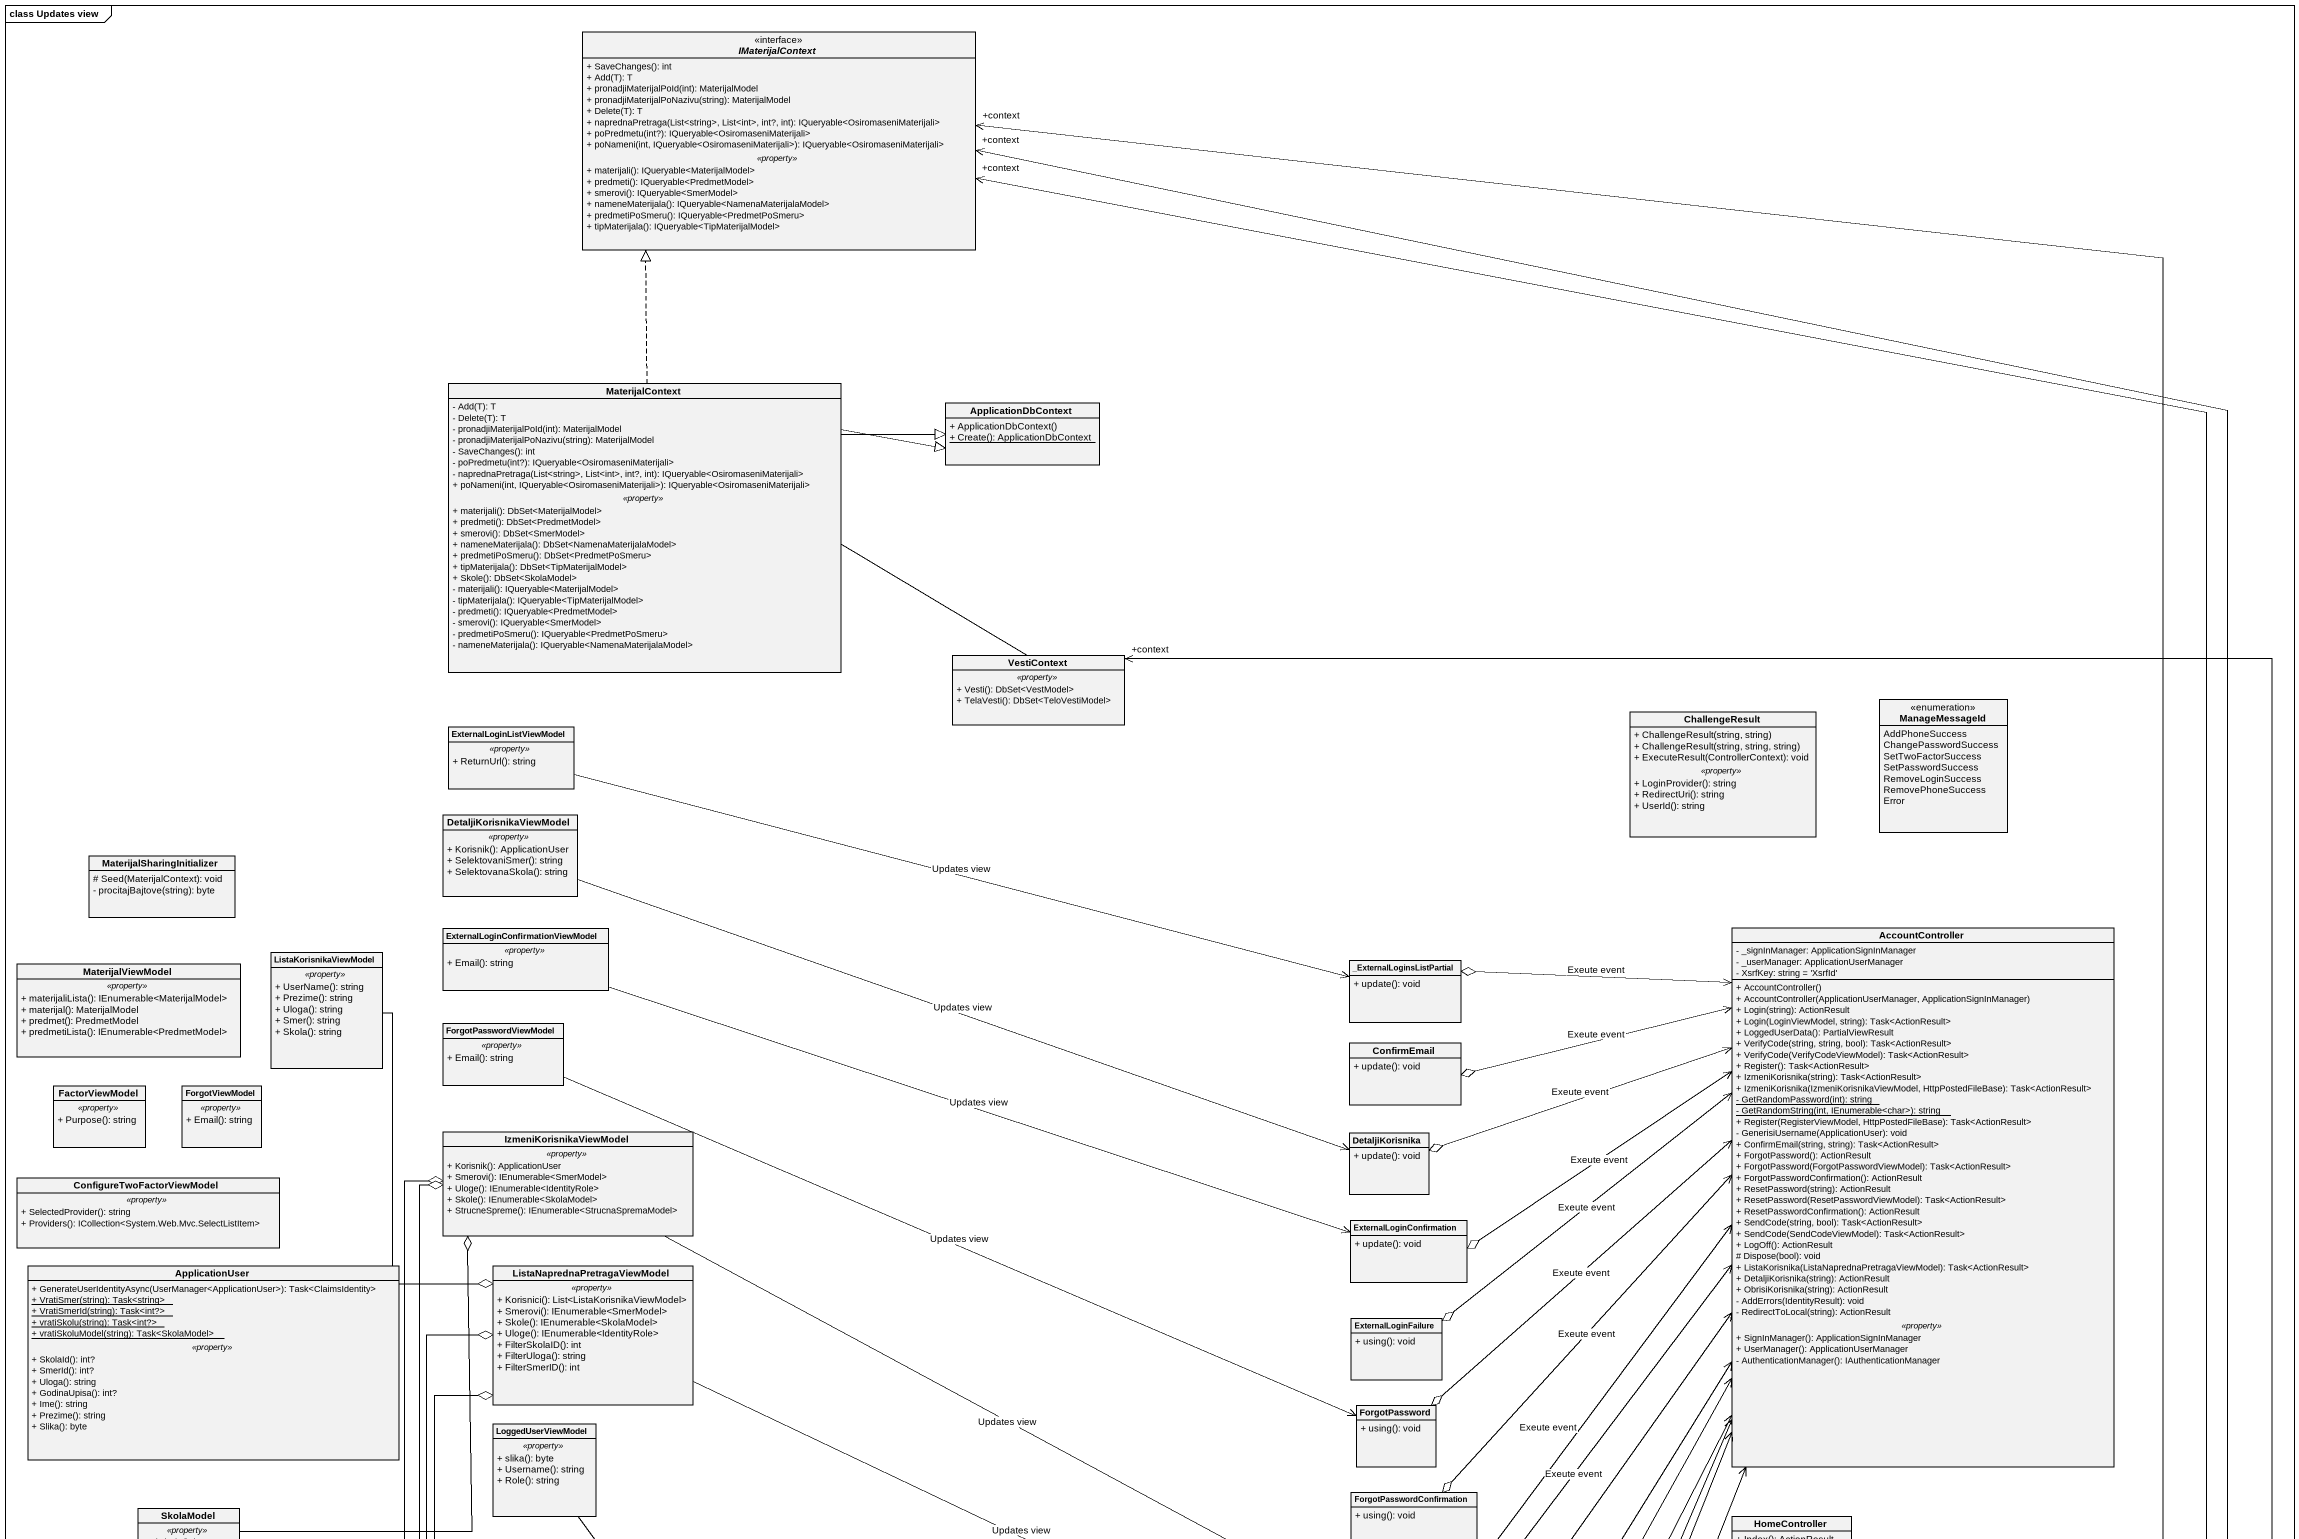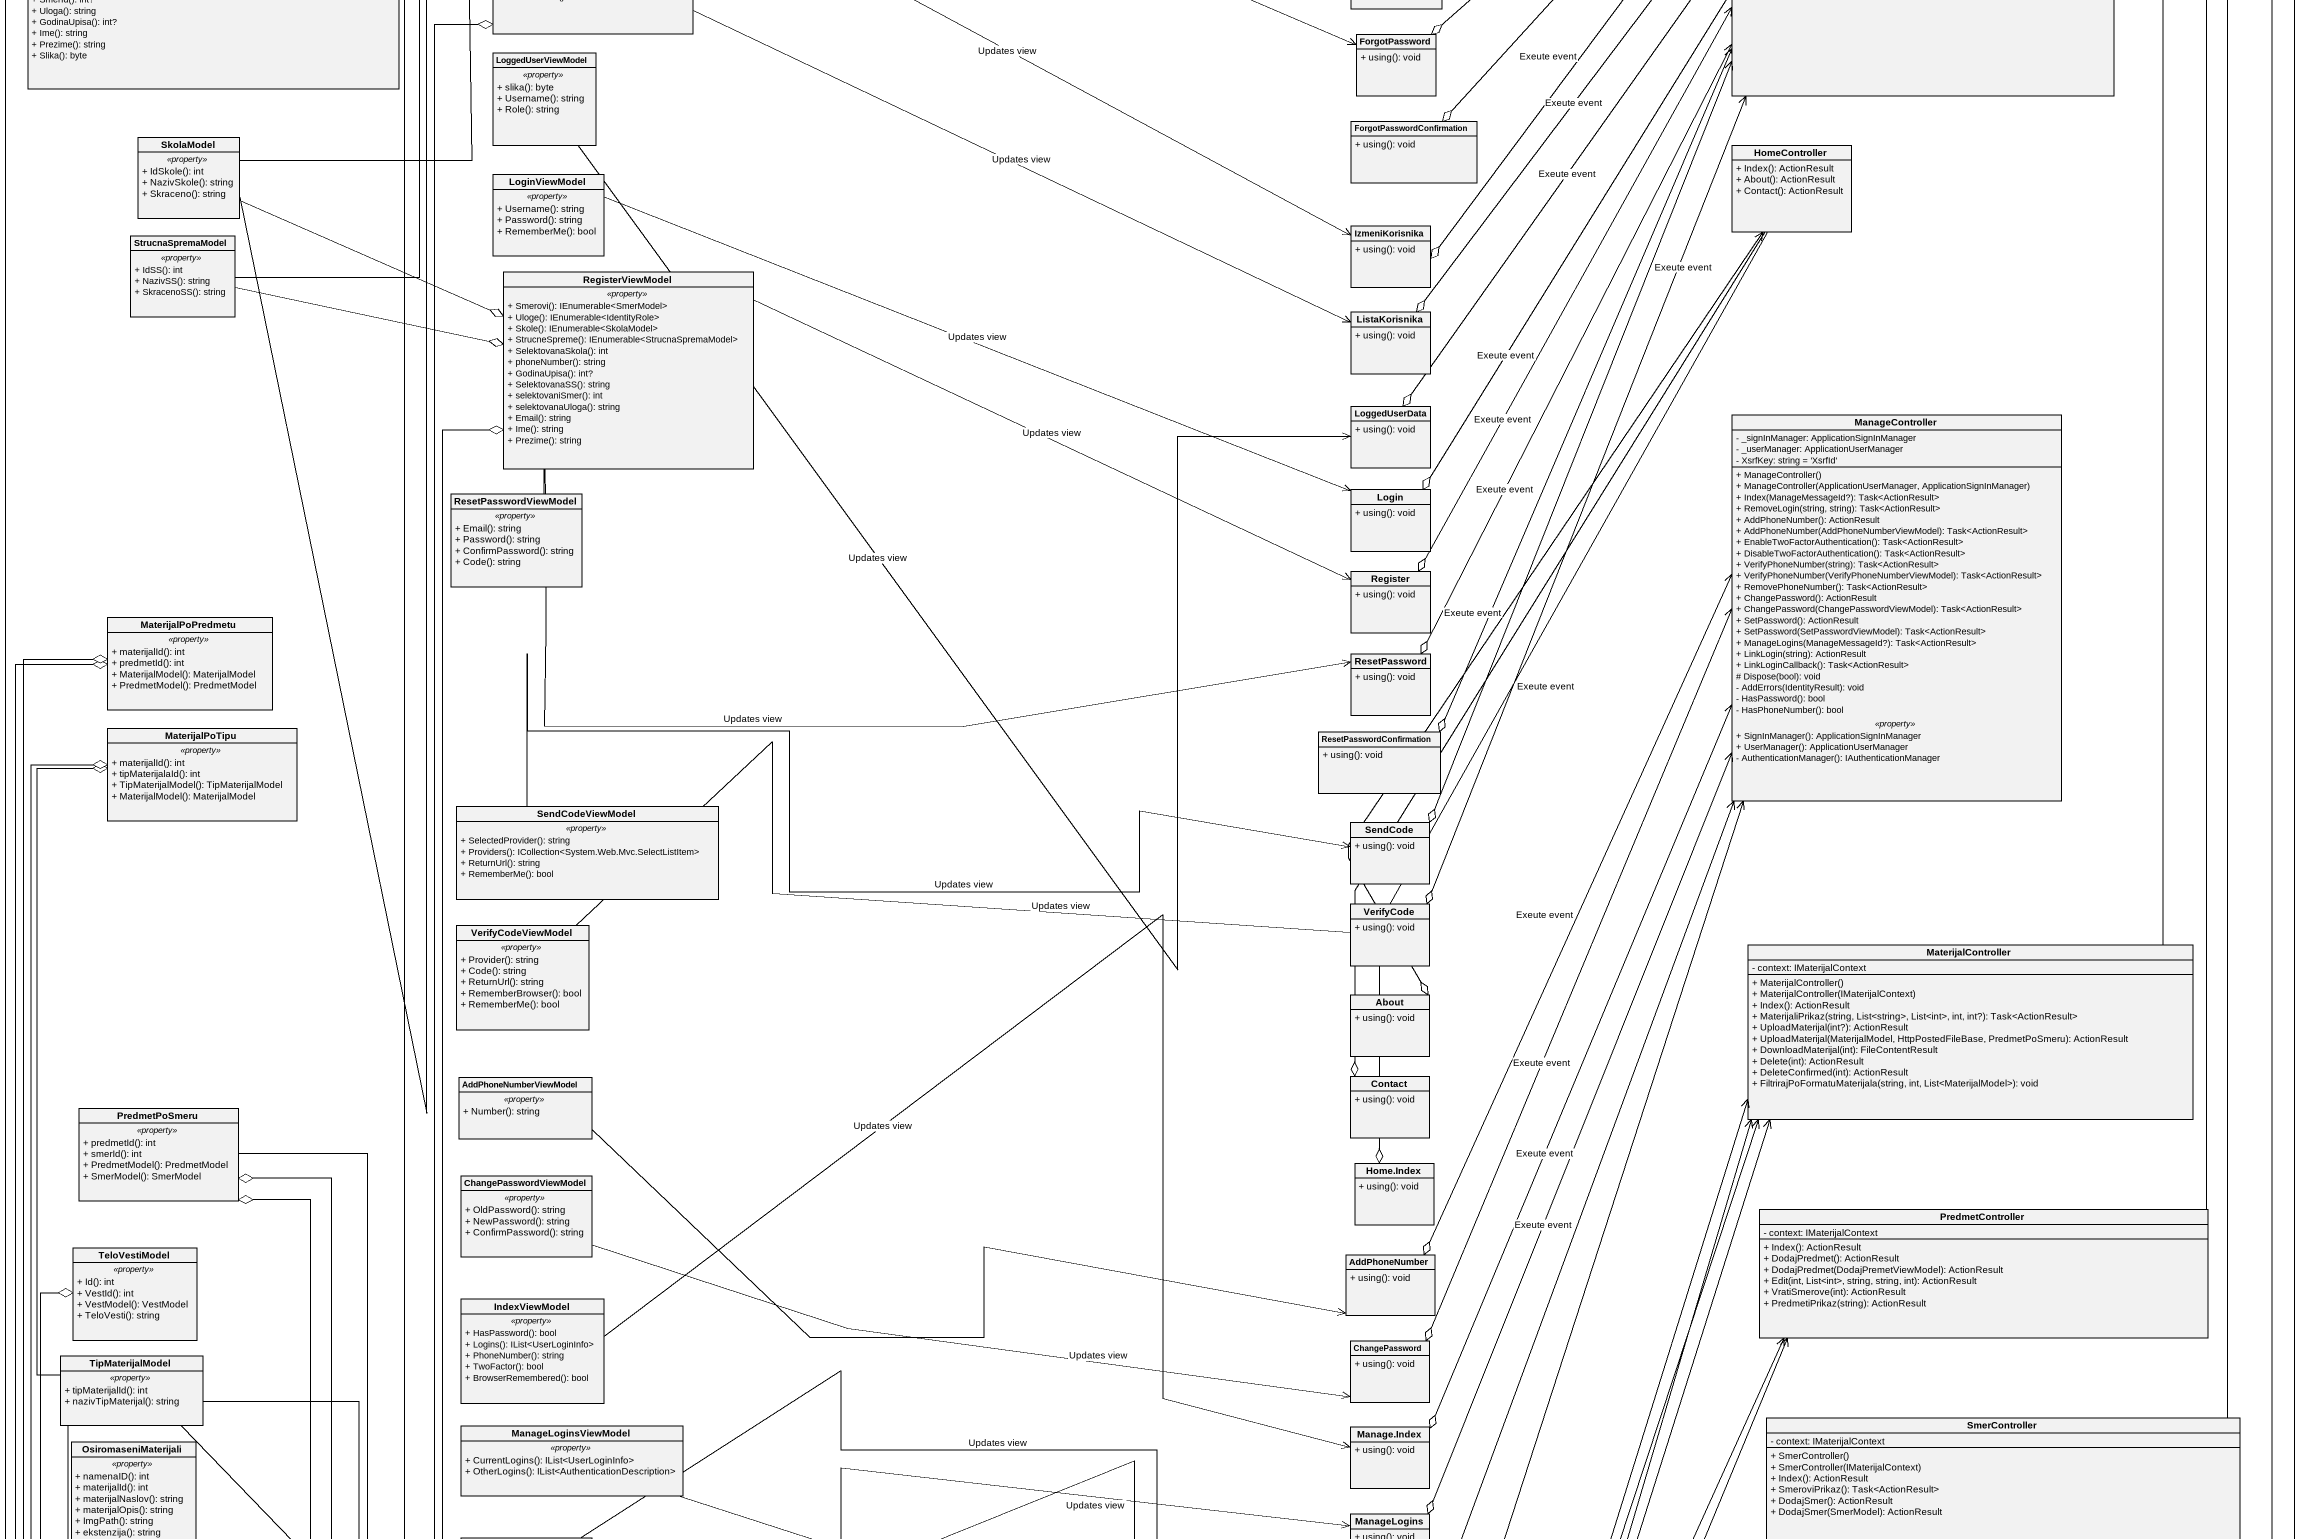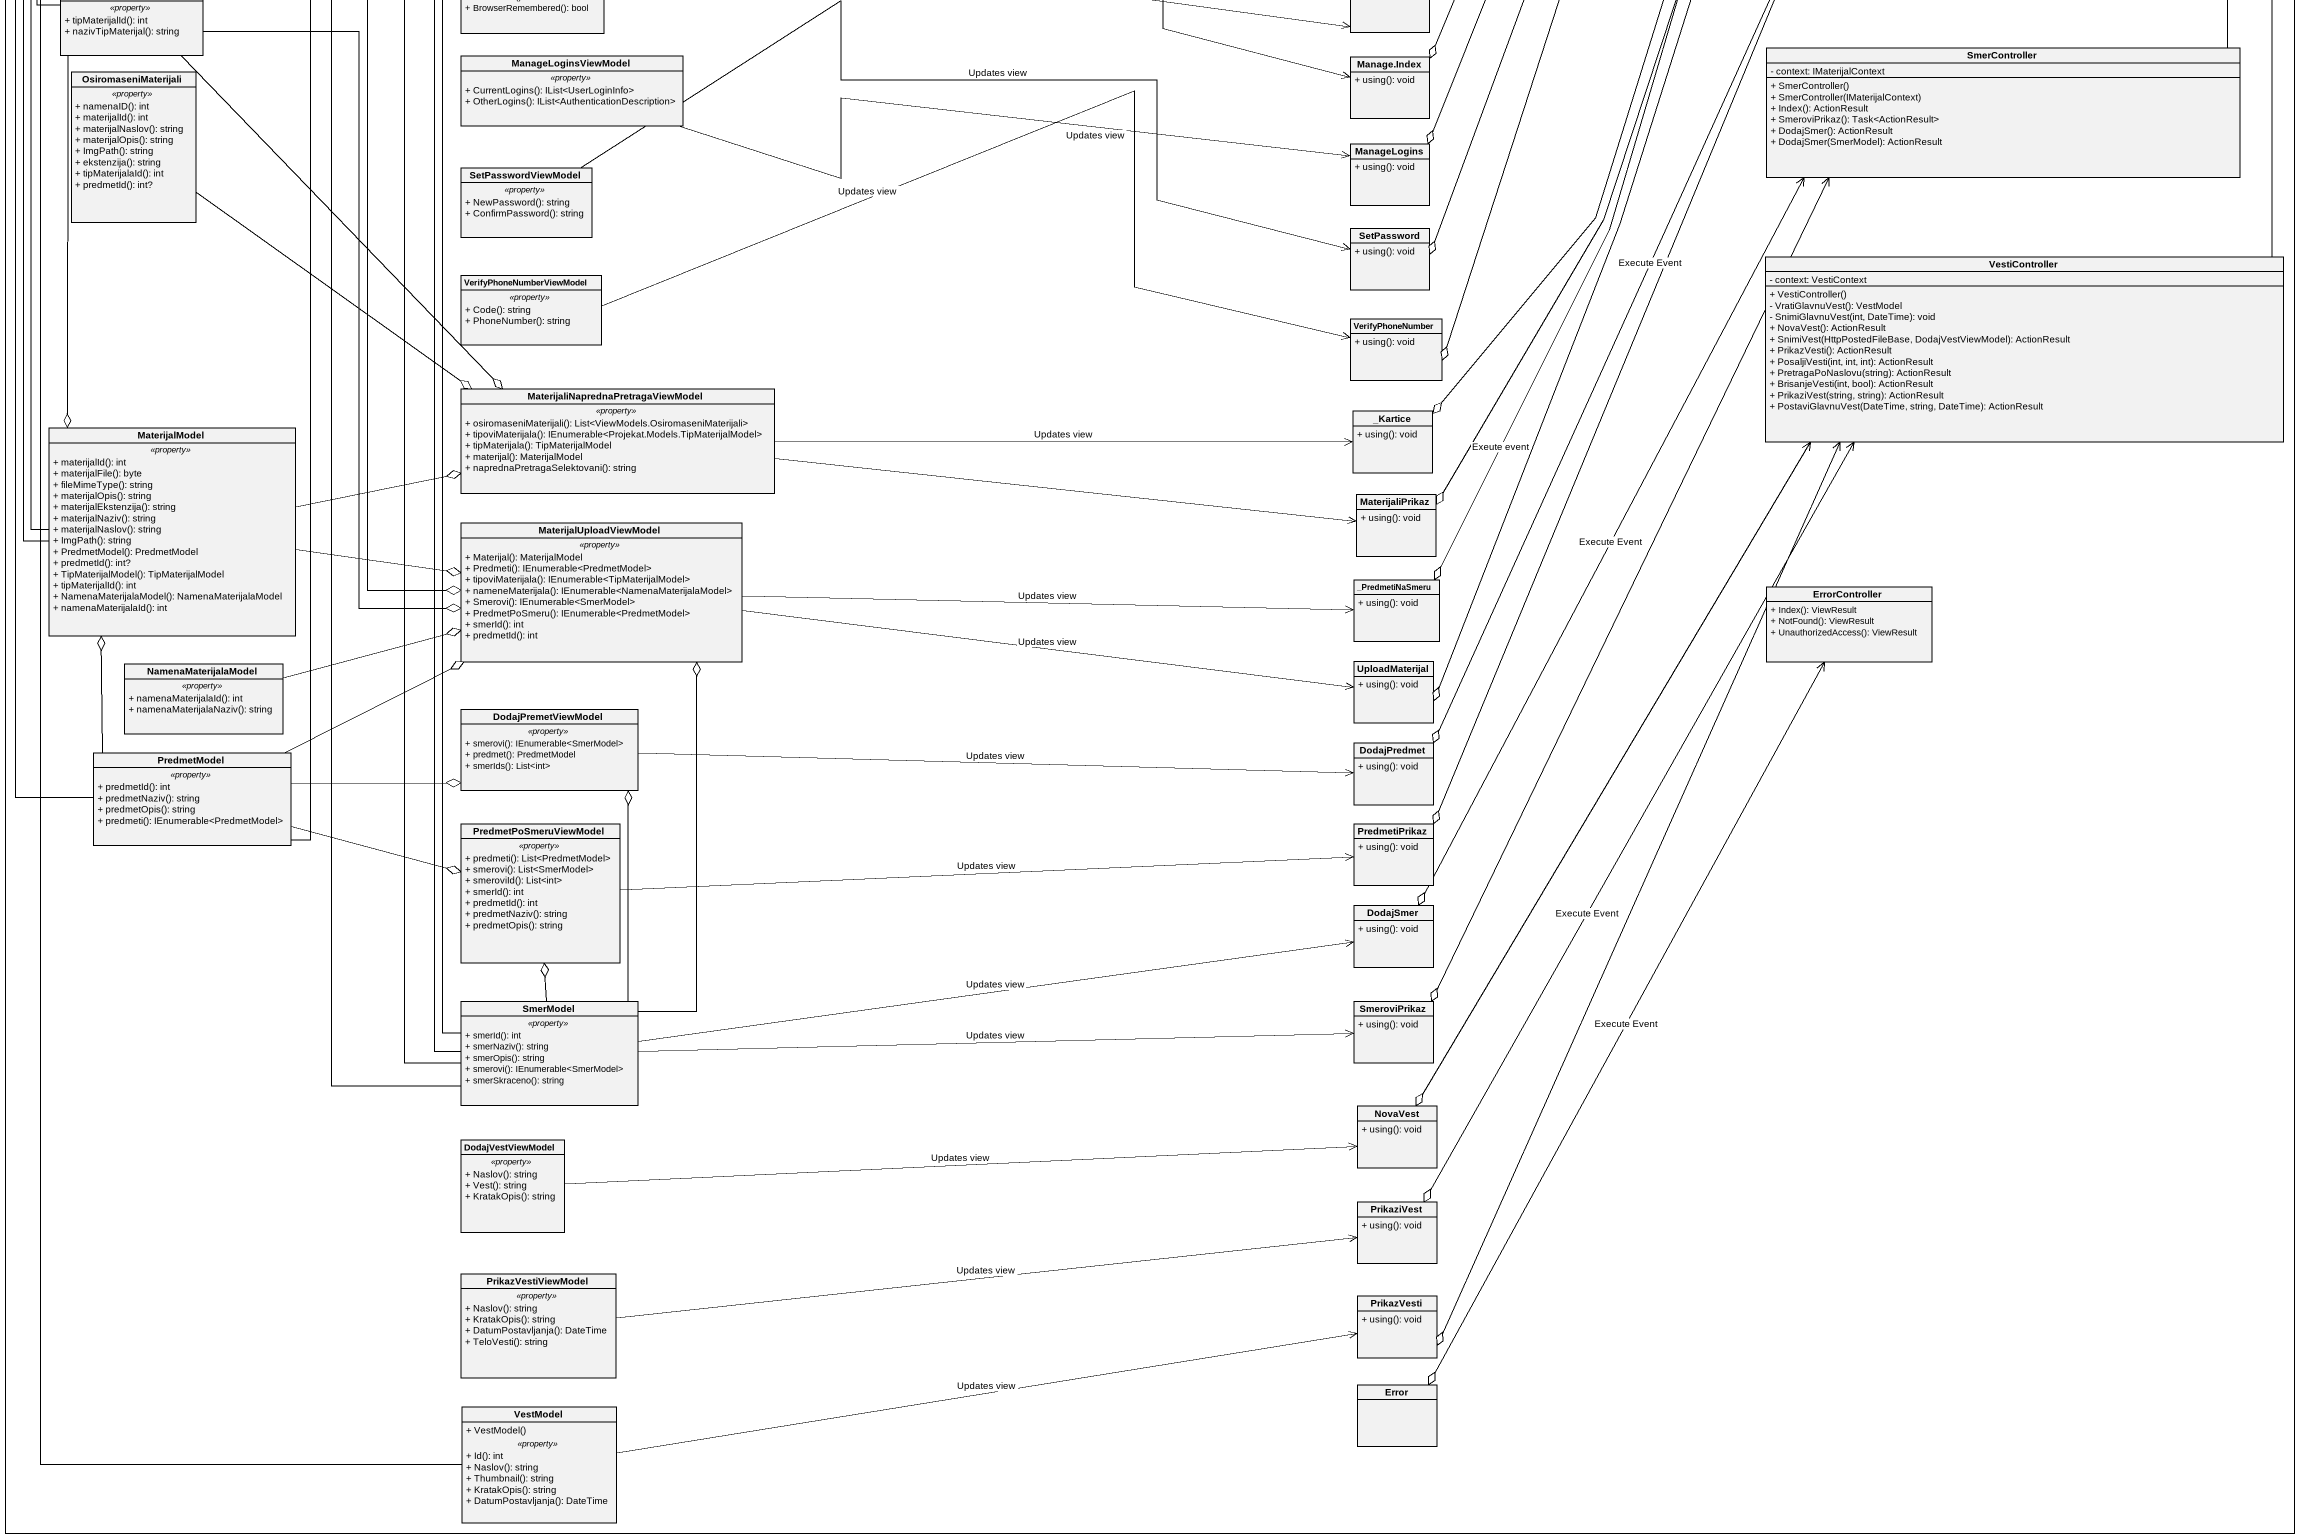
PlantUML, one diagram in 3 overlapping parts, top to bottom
@startuml
mainframe class Updates view
hide circle
hide empty members
skinparam classAttributeIconSize 0
interface IMaterijalContext {
  + SaveChanges(): int
  + Add(T): T
  + pronadjiMaterijalPoId(int): MaterijalModel
  + pronadjiMaterijalPoNazivu(string): MaterijalModel
  + Delete(T): T
  + naprednaPretraga(List<string>, List<int>, int?, int): IQueryable<OsiromaseniMaterijali>
  + poPredmetu(int?): IQueryable<OsiromaseniMaterijali>
  + poNameni(int, IQueryable<OsiromaseniMaterijali>): IQueryable<OsiromaseniMaterijali>
  .. <<property>> ..
  + materijali(): IQueryable<MaterijalModel>
  + predmeti(): IQueryable<PredmetModel>
  + smerovi(): IQueryable<SmerModel>
  + nameneMaterijala(): IQueryable<NamenaMaterijalaModel>
  + predmetiPoSmeru(): IQueryable<PredmetPoSmeru>
  + tipMaterijala(): IQueryable<TipMaterijalModel>
}
class MaterijalContext {
  - Add(T): T
  - Delete(T): T
  - pronadjiMaterijalPoId(int): MaterijalModel
  - pronadjiMaterijalPoNazivu(string): MaterijalModel
  - SaveChanges(): int
  - poPredmetu(int?): IQueryable<OsiromaseniMaterijali>
  - naprednaPretraga(List<string>, List<int>, int?, int): IQueryable<OsiromaseniMaterijali>
  + poNameni(int, IQueryable<OsiromaseniMaterijali>): IQueryable<OsiromaseniMaterijali>
  .. <<property>> ..
  + materijali(): DbSet<MaterijalModel>
  + predmeti(): DbSet<PredmetModel>
  + smerovi(): DbSet<SmerModel>
  + nameneMaterijala(): DbSet<NamenaMaterijalaModel>
  + predmetiPoSmeru(): DbSet<PredmetPoSmeru>
  + tipMaterijala(): DbSet<TipMaterijalModel>
  + Skole(): DbSet<SkolaModel>
  - materijali(): IQueryable<MaterijalModel>
  - tipMaterijala(): IQueryable<TipMaterijalModel>
  - predmeti(): IQueryable<PredmetModel>
  - smerovi(): IQueryable<SmerModel>
  - predmetiPoSmeru(): IQueryable<PredmetPoSmeru>
  - nameneMaterijala(): IQueryable<NamenaMaterijalaModel>
}
class ApplicationDbContext {
  + ApplicationDbContext()
  {static} + Create(): ApplicationDbContext
}
class VestiContext {
  .. <<property>> ..
  + Vesti(): DbSet<VestModel>
  + TelaVesti(): DbSet<TeloVestiModel>
}
enum ManageMessageId {
  AddPhoneSuccess
  ChangePasswordSuccess
  SetTwoFactorSuccess
  SetPasswordSuccess
  RemoveLoginSuccess
  RemovePhoneSuccess
  Error
}
class ExternalLoginListViewModel {
  .. <<property>> ..
  + ReturnUrl(): string
}
class ChallengeResult {
  + ChallengeResult(string, string)
  + ChallengeResult(string, string, string)
  + ExecuteResult(ControllerContext): void
  .. <<property>> ..
  + LoginProvider(): string
  + RedirectUri(): string
  + UserId(): string
}
class DetaljiKorisnikaViewModel {
  .. <<property>> ..
  + Korisnik(): ApplicationUser
  + SelektovaniSmer(): string
  + SelektovanaSkola(): string
}
class MaterijalSharingInitializer {
  # Seed(MaterijalContext): void
  - procitajBajtove(string): byte
}
class "ExternalLoginConfirmationViewModel" as ExternalLoginConfirmationVie {
  .. <<property>> ..
  + Email(): string
}
class AccountController {
  - _signInManager: ApplicationSignInManager
  - _userManager: ApplicationUserManager
  - XsrfKey: string = 'XsrfId'
  --
  + AccountController()
  + AccountController(ApplicationUserManager, ApplicationSignInManager)
  + Login(string): ActionResult
  + Login(LoginViewModel, string): Task<ActionResult>
  + LoggedUserData(): PartialViewResult
  + VerifyCode(string, string, bool): Task<ActionResult>
  + VerifyCode(VerifyCodeViewModel): Task<ActionResult>
  + Register(): Task<ActionResult>
  + IzmeniKorisnika(string): Task<ActionResult>
  + IzmeniKorisnika(IzmeniKorisnikaViewModel, HttpPostedFileBase): Task<ActionResult>
  {static} - GetRandomPassword(int): string
  {static} - GetRandomString(int, IEnumerable<char>): string
  + Register(RegisterViewModel, HttpPostedFileBase): Task<ActionResult>
  - GenerisiUsername(ApplicationUser): void
  + ConfirmEmail(string, string): Task<ActionResult>
  + ForgotPassword(): ActionResult
  + ForgotPassword(ForgotPasswordViewModel): Task<ActionResult>
  + ForgotPasswordConfirmation(): ActionResult
  + ResetPassword(string): ActionResult
  + ResetPassword(ResetPasswordViewModel): Task<ActionResult>
  + ResetPasswordConfirmation(): ActionResult
  + SendCode(string, bool): Task<ActionResult>
  + SendCode(SendCodeViewModel): Task<ActionResult>
  + LogOff(): ActionResult
  # Dispose(bool): void
  + ListaKorisnika(ListaNaprednaPretragaViewModel): Task<ActionResult>
  + DetaljiKorisnika(string): ActionResult
  + ObrisiKorisnika(string): ActionResult
  - AddErrors(IdentityResult): void
  - RedirectToLocal(string): ActionResult
  .. <<property>> ..
  + SignInManager(): ApplicationSignInManager
  + UserManager(): ApplicationUserManager
  - AuthenticationManager(): IAuthenticationManager
}
class MaterijalViewModel {
  .. <<property>> ..
  + materijaliLista(): IEnumerable<MaterijalModel>
  + materijal(): MaterijalModel
  + predmet(): PredmetModel
  + predmetiLista(): IEnumerable<PredmetModel>
}
class ListaKorisnikaViewModel {
  .. <<property>> ..
  + UserName(): string
  + Prezime(): string
  + Uloga(): string
  + Smer(): string
  + Skola(): string
}
class "_ExternalLoginsListPartial" as ExternalLoginsListPartial {
  + update(): void
}
class ForgotPasswordViewModel {
  .. <<property>> ..
  + Email(): string
}
class ConfirmEmail {
  + update(): void
}
class FactorViewModel {
  .. <<property>> ..
  + Purpose(): string
}
class ForgotViewModel {
  .. <<property>> ..
  + Email(): string
}
class IzmeniKorisnikaViewModel {
  .. <<property>> ..
  + Korisnik(): ApplicationUser
  + Smerovi(): IEnumerable<SmerModel>
  + Uloge(): IEnumerable<IdentityRole>
  + Skole(): IEnumerable<SkolaModel>
  + StrucneSpreme(): IEnumerable<StrucnaSpremaModel>
}
class DetaljiKorisnika {
  + update(): void
}
class ConfigureTwoFactorViewModel {
  .. <<property>> ..
  + SelectedProvider(): string
  + Providers(): ICollection<System.Web.Mvc.SelectListItem>
}
class ExternalLoginConfirmation {
  + update(): void
}
class ApplicationUser {
  + GenerateUserIdentityAsync(UserManager<ApplicationUser>): Task<ClaimsIdentity>
  {static} + VratiSmer(string): Task<string>
  {static} + VratiSmerId(string): Task<int?>
  {static} + vratiSkolu(string): Task<int?>
  {static} + vratiSkoluModel(string): Task<SkolaModel>
  .. <<property>> ..
  + SkolaId(): int?
  + SmerId(): int?
  + Uloga(): string
  + GodinaUpisa(): int?
  + Ime(): string
  + Prezime(): string
  + Slika(): byte
}
class "ListaNaprednaPretragaViewModel" as ListaNaprednaPretragaViewMod {
  .. <<property>> ..
  + Korisnici(): List<ListaKorisnikaViewModel>
  + Smerovi(): IEnumerable<SmerModel>
  + Skole(): IEnumerable<SkolaModel>
  + Uloge(): IEnumerable<IdentityRole>
  + FilterSkolaID(): int
  + FilterUloga(): string
  + FilterSmerID(): int
}
class ExternalLoginFailure {
  + using(): void
}
class LoggedUserViewModel {
  .. <<property>> ..
  + slika(): byte
  + Username(): string
  + Role(): string
}
class ForgotPassword {
  + using(): void
}
class SkolaModel {
  .. <<property>> ..
  + IdSkole(): int
  + NazivSkole(): string
  + Skraceno(): string
}
class ForgotPasswordConfirmation {
  + using(): void
}
class LoginViewModel {
  .. <<property>> ..
  + Username(): string
  + Password(): string
  + RememberMe(): bool
}
class HomeController {
  + Index(): ActionResult
  + About(): ActionResult
  + Contact(): ActionResult
}
class StrucnaSpremaModel {
  .. <<property>> ..
  + IdSS(): int
  + NazivSS(): string
  + SkracenoSS(): string
}
class IzmeniKorisnika {
  + using(): void
}
class RegisterViewModel {
  .. <<property>> ..
  + Smerovi(): IEnumerable<SmerModel>
  + Uloge(): IEnumerable<IdentityRole>
  + Skole(): IEnumerable<SkolaModel>
  + StrucneSpreme(): IEnumerable<StrucnaSpremaModel>
  + SelektovanaSkola(): int
  + phoneNumber(): string
  + GodinaUpisa(): int?
  + SelektovanaSS(): string
  + selektovaniSmer(): int
  + selektovanaUloga(): string
  + Email(): string
  + Ime(): string
  + Prezime(): string
}
class ListaKorisnika {
  + using(): void
}
class LoggedUserData {
  + using(): void
}
class ManageController {
  - _signInManager: ApplicationSignInManager
  - _userManager: ApplicationUserManager
  - XsrfKey: string = 'XsrfId'
  --
  + ManageController()
  + ManageController(ApplicationUserManager, ApplicationSignInManager)
  + Index(ManageMessageId?): Task<ActionResult>
  + RemoveLogin(string, string): Task<ActionResult>
  + AddPhoneNumber(): ActionResult
  + AddPhoneNumber(AddPhoneNumberViewModel): Task<ActionResult>
  + EnableTwoFactorAuthentication(): Task<ActionResult>
  + DisableTwoFactorAuthentication(): Task<ActionResult>
  + VerifyPhoneNumber(string): Task<ActionResult>
  + VerifyPhoneNumber(VerifyPhoneNumberViewModel): Task<ActionResult>
  + RemovePhoneNumber(): Task<ActionResult>
  + ChangePassword(): ActionResult
  + ChangePassword(ChangePasswordViewModel): Task<ActionResult>
  + SetPassword(): ActionResult
  + SetPassword(SetPasswordViewModel): Task<ActionResult>
  + ManageLogins(ManageMessageId?): Task<ActionResult>
  + LinkLogin(string): ActionResult
  + LinkLoginCallback(): Task<ActionResult>
  # Dispose(bool): void
  - AddErrors(IdentityResult): void
  - HasPassword(): bool
  - HasPhoneNumber(): bool
  .. <<property>> ..
  + SignInManager(): ApplicationSignInManager
  + UserManager(): ApplicationUserManager
  - AuthenticationManager(): IAuthenticationManager
}
class ResetPasswordViewModel {
  .. <<property>> ..
  + Email(): string
  + Password(): string
  + ConfirmPassword(): string
  + Code(): string
}
class Login {
  + using(): void
}
class Register {
  + using(): void
}
class MaterijalPoPredmetu {
  .. <<property>> ..
  + materijalId(): int
  + predmetId(): int
  + MaterijalModel(): MaterijalModel
  + PredmetModel(): PredmetModel
}
class ResetPassword {
  + using(): void
}
class MaterijalPoTipu {
  .. <<property>> ..
  + materijalId(): int
  + tipMaterijalaId(): int
  + TipMaterijalModel(): TipMaterijalModel
  + MaterijalModel(): MaterijalModel
}
class ResetPasswordConfirmation {
  + using(): void
}
class SendCodeViewModel {
  .. <<property>> ..
  + SelectedProvider(): string
  + Providers(): ICollection<System.Web.Mvc.SelectListItem>
  + ReturnUrl(): string
  + RememberMe(): bool
}
class SendCode {
  + using(): void
}
class VerifyCodeViewModel {
  .. <<property>> ..
  + Provider(): string
  + Code(): string
  + ReturnUrl(): string
  + RememberBrowser(): bool
  + RememberMe(): bool
}
class VerifyCode {
  + using(): void
}
class MaterijalController {
  - context: IMaterijalContext
  + MaterijalController()
  + MaterijalController(IMaterijalContext)
  + Index(): ActionResult
  + MaterijaliPrikaz(string, List<string>, List<int>, int, int?): Task<ActionResult>
  + UploadMaterijal(int?): ActionResult
  + UploadMaterijal(MaterijalModel, HttpPostedFileBase, PredmetPoSmeru): ActionResult
  + DownloadMaterijal(int): FileContentResult
  + Delete(int): ActionResult
  + DeleteConfirmed(int): ActionResult
  + FiltrirajPoFormatuMaterijala(string, int, List<MaterijalModel>): void
}
class About {
  + using(): void
}
class AddPhoneNumberViewModel {
  .. <<property>> ..
  + Number(): string
}
class Contact {
  + using(): void
}
class PredmetPoSmeru {
  .. <<property>> ..
  + predmetId(): int
  + smerId(): int
  + PredmetModel(): PredmetModel
  + SmerModel(): SmerModel
}
class ChangePasswordViewModel {
  .. <<property>> ..
  + OldPassword(): string
  + NewPassword(): string
  + ConfirmPassword(): string
}
class "Home.Index" as Home_Index {
  + using(): void
}
class PredmetController {
  - context: IMaterijalContext
  + Index(): ActionResult
  + DodajPredmet(): ActionResult
  + DodajPredmet(DodajPremetViewModel): ActionResult
  + Edit(int, List<int>, string, string, int): ActionResult
  + VratiSmerove(int): ActionResult
  + PredmetiPrikaz(string): ActionResult
}
class TeloVestiModel {
  .. <<property>> ..
  + Id(): int
  + VestId(): int
  + VestModel(): VestModel
  + TeloVesti(): string
}
class AddPhoneNumber {
  + using(): void
}
class IndexViewModel {
  .. <<property>> ..
  + HasPassword(): bool
  + Logins(): IList<UserLoginInfo>
  + PhoneNumber(): string
  + TwoFactor(): bool
  + BrowserRemembered(): bool
}
class TipMaterijalModel {
  .. <<property>> ..
  + tipMaterijalId(): int
  + nazivTipMaterijal(): string
}
class ChangePassword {
  + using(): void
}
class OsiromaseniMaterijali {
  .. <<property>> ..
  + namenaID(): int
  + materijalId(): int
  + materijalNaslov(): string
  + materijalOpis(): string
  + ImgPath(): string
  + ekstenzija(): string
  + tipMaterijalaId(): int
  + predmetId(): int?
}
class ManageLoginsViewModel {
  .. <<property>> ..
  + CurrentLogins(): IList<UserLoginInfo>
  + OtherLogins(): IList<AuthenticationDescription>
}
class "Manage.Index" as Manage_Index {
  + using(): void
}
class SmerController {
  - context: IMaterijalContext
  + SmerController()
  + SmerController(IMaterijalContext)
  + Index(): ActionResult
  + SmeroviPrikaz(): Task<ActionResult>
  + DodajSmer(): ActionResult
  + DodajSmer(SmerModel): ActionResult
}
class ManageLogins {
  + using(): void
}
class SetPasswordViewModel {
  .. <<property>> ..
  + NewPassword(): string
  + ConfirmPassword(): string
}
class SetPassword {
  + using(): void
}
class VerifyPhoneNumberViewModel {
  .. <<property>> ..
  + Code(): string
  + PhoneNumber(): string
}
class VestiController {
  - context: VestiContext
  + VestiController()
  - VratiGlavnuVest(): VestModel
  - SnimiGlavnuVest(int, DateTime): void
  + NovaVest(): ActionResult
  + SnimiVest(HttpPostedFileBase, DodajVestViewModel): ActionResult
  + PrikazVesti(): ActionResult
  + PosaljiVesti(int, int, int): ActionResult
  + PretragaPoNaslovu(string): ActionResult
  + BrisanjeVesti(int, bool): ActionResult
  + PrikaziVest(string, string): ActionResult
  + PostaviGlavnuVest(DateTime, string, DateTime): ActionResult
}
class VerifyPhoneNumber {
  + using(): void
}
class "MaterijaliNaprednaPretragaViewModel" as MaterijaliNaprednaPretragaVi {
  .. <<property>> ..
  + osiromaseniMaterijali(): List<ViewModels.OsiromaseniMaterijali>
  + tipoviMaterijala(): IEnumerable<Projekat.Models.TipMaterijalModel>
  + tipMaterijala(): TipMaterijalModel
  + materijal(): MaterijalModel
  + naprednaPretragaSelektovani(): string
}
class MaterijalModel {
  .. <<property>> ..
  + materijalId(): int
  + materijalFile(): byte
  + fileMimeType(): string
  + materijalOpis(): string
  + materijalEkstenzija(): string
  + materijalNaziv(): string
  + materijalNaslov(): string
  + ImgPath(): string
  + PredmetModel(): PredmetModel
  + predmetId(): int?
  + TipMaterijalModel(): TipMaterijalModel
  + tipMaterijalId(): int
  + NamenaMaterijalaModel(): NamenaMaterijalaModel
  + namenaMaterijalaId(): int
}
class "_Kartice" as Kartice {
  + using(): void
}
class MaterijalUploadViewModel {
  .. <<property>> ..
  + Materijal(): MaterijalModel
  + Predmeti(): IEnumerable<PredmetModel>
  + tipoviMaterijala(): IEnumerable<TipMaterijalModel>
  + nameneMaterijala(): IEnumerable<NamenaMaterijalaModel>
  + Smerovi(): IEnumerable<SmerModel>
  + PredmetPoSmeru(): IEnumerable<PredmetModel>
  + smerId(): int
  + predmetId(): int
}
class MaterijaliPrikaz {
  + using(): void
}
class "_PredmetiNaSmeru" as PredmetiNaSmeru {
  + using(): void
}
class ErrorController {
  + Index(): ViewResult
  + NotFound(): ViewResult
  + UnauthorizedAccess(): ViewResult
}
class NamenaMaterijalaModel {
  .. <<property>> ..
  + namenaMaterijalaId(): int
  + namenaMaterijalaNaziv(): string
}
class UploadMaterijal {
  + using(): void
}
class DodajPremetViewModel {
  .. <<property>> ..
  + smerovi(): IEnumerable<SmerModel>
  + predmet(): PredmetModel
  + smerIds(): List<int>
}
class PredmetModel {
  .. <<property>> ..
  + predmetId(): int
  + predmetNaziv(): string
  + predmetOpis(): string
  + predmeti(): IEnumerable<PredmetModel>
}
class DodajPredmet {
  + using(): void
}
class PredmetPoSmeruViewModel {
  .. <<property>> ..
  + predmeti(): List<PredmetModel>
  + smerovi(): List<SmerModel>
  + smeroviId(): List<int>
  + smerId(): int
  + predmetId(): int
  + predmetNaziv(): string
  + predmetOpis(): string
}
class PredmetiPrikaz {
  + using(): void
}
class DodajSmer {
  + using(): void
}
class SmerModel {
  .. <<property>> ..
  + smerId(): int
  + smerNaziv(): string
  + smerOpis(): string
  + smerovi(): IEnumerable<SmerModel>
  + smerSkraceno(): string
}
class SmeroviPrikaz {
  + using(): void
}
class NovaVest {
  + using(): void
}
class DodajVestViewModel {
  .. <<property>> ..
  + Naslov(): string
  + Vest(): string
  + KratakOpis(): string
}
class PrikaziVest {
  + using(): void
}
class PrikazVestiViewModel {
  .. <<property>> ..
  + Naslov(): string
  + KratakOpis(): string
  + DatumPostavljanja(): DateTime
  + TeloVesti(): string
}
class PrikazVesti {
  + using(): void
}
class Error
class VestModel {
  + VestModel()
  .. <<property>> ..
  + Id(): int
  + Naslov(): string
  + Thumbnail(): string
  + KratakOpis(): string
  + DatumPostavljanja(): DateTime
}
MaterijalContext .up.|> IMaterijalContext
MaterijalContext -right-|> ApplicationDbContext
VestiContext -up-|> ApplicationDbContext
ExternalLoginListViewModel -right-> ExternalLoginsListPartial : Updates view
DetaljiKorisnikaViewModel -right-> DetaljiKorisnika : Updates view
ExternalLoginConfirmationVie -right-> ExternalLoginConfirmation : Updates view
AccountController <-left-o ExternalLoginsListPartial : Exeute event
AccountController <-left-o ConfirmEmail : Exeute event
AccountController <-left-o DetaljiKorisnika : Exeute event
AccountController <-left-o ExternalLoginConfirmation : Exeute event
AccountController <-left-o ExternalLoginFailure : Exeute event
AccountController <-left-o ForgotPassword : Exeute event
AccountController <--o ForgotPasswordConfirmation : Exeute event
AccountController <--o IzmeniKorisnika : Exeute event
AccountController <--o ListaKorisnika : Exeute event
AccountController <--o LoggedUserData : Exeute event
AccountController <--o Login : Exeute event
AccountController <--o Register : Exeute event
AccountController <--o ResetPassword : Exeute event
AccountController <--o ResetPasswordConfirmation
AccountController <--o SendCode : Exeute event
AccountController <--o VerifyCode : Exeute event
ListaKorisnikaViewModel --o ListaNaprednaPretragaViewMod
ForgotPasswordViewModel -right-> ForgotPassword : Updates view
IzmeniKorisnikaViewModel -right-> IzmeniKorisnika : Updates view
ListaNaprednaPretragaViewMod -right-> ListaKorisnika : Updates view
LoggedUserViewModel -right-> LoggedUserData : Updates view
SkolaModel -up-o IzmeniKorisnikaViewModel
SkolaModel -right-o ListaNaprednaPretragaViewMod
SkolaModel -right-o RegisterViewModel
LoginViewModel -right-> Login : Updates view
HomeController <--o About : Exeute event
HomeController --o Contact
HomeController --o Home_Index
StrucnaSpremaModel -up-o IzmeniKorisnikaViewModel
StrucnaSpremaModel -right-o RegisterViewModel
RegisterViewModel -right-> Register : Updates view
ManageController <--o AddPhoneNumber : Exeute event
ManageController <--o ChangePassword : Exeute event
ManageController <--o Manage_Index : Exeute event
ManageController <--o ManageLogins : Exeute event
ManageController <--o SetPassword
ManageController <--o VerifyPhoneNumber
ResetPasswordViewModel -right-> ResetPassword : Updates view
SendCodeViewModel -right-> SendCode : Updates view
VerifyCodeViewModel -right- VerifyCode : Updates view
MaterijalController -up-> "+context" IMaterijalContext
MaterijalController <--o Kartice
MaterijalController <--o MaterijaliPrikaz
MaterijalController <--o PredmetiNaSmeru : Exeute event
MaterijalController <--o UploadMaterijal
AddPhoneNumberViewModel -right-> AddPhoneNumber
PredmetPoSmeru --o MaterijalUploadViewModel
ChangePasswordViewModel -right-> ChangePassword : Updates view
PredmetController -up-> "+context" IMaterijalContext
PredmetController <--o DodajPredmet : Execute Event
PredmetController <--o PredmetiPrikaz
IndexViewModel -right-> Manage_Index : Updates view
TipMaterijalModel -up-o MaterijalPoTipu
TipMaterijalModel --o MaterijaliNaprednaPretragaVi
TipMaterijalModel --o MaterijalModel
TipMaterijalModel --o MaterijalUploadViewModel
OsiromaseniMaterijali --o MaterijaliNaprednaPretragaVi
ManageLoginsViewModel -right-> ManageLogins : Updates view
SmerController -up-> "+context" IMaterijalContext
SmerController <--o DodajSmer : Execute Event
SmerController <--o SmeroviPrikaz
SetPasswordViewModel -right-> SetPassword : Updates view
VerifyPhoneNumberViewModel -right-> VerifyPhoneNumber : Updates view
VestiController -up-> "+context" VestiContext
VestiController <--o NovaVest
VestiController <--o PrikaziVest : Execute Event
VestiController <--o PrikazVesti
MaterijaliNaprednaPretragaVi -right-> Kartice : Updates view
MaterijaliNaprednaPretragaVi -right-> MaterijaliPrikaz
MaterijalModel -up-o MaterijalPoPredmetu
MaterijalModel -up-o MaterijalPoTipu
MaterijalModel -right-o MaterijaliNaprednaPretragaVi
MaterijalModel -right-o MaterijalUploadViewModel
MaterijalUploadViewModel -right-> PredmetiNaSmeru : Updates view
MaterijalUploadViewModel -right-> UploadMaterijal : Updates view
ErrorController <--o Error : Execute Event
NamenaMaterijalaModel -right-o MaterijalUploadViewModel
DodajPremetViewModel -right-> DodajPredmet : Updates view
PredmetModel -up-o MaterijalPoPredmetu
PredmetModel -up-o PredmetPoSmeru
PredmetModel -up-o MaterijalModel
PredmetModel -right-o MaterijalUploadViewModel
PredmetModel -right-o DodajPremetViewModel
PredmetModel -right-o PredmetPoSmeruViewModel
PredmetPoSmeruViewModel -right-> PredmetiPrikaz : Updates view
SmerModel -up-o IzmeniKorisnikaViewModel
SmerModel -up-o ListaNaprednaPretragaViewMod
SmerModel -up-o RegisterViewModel
SmerModel -up-o PredmetPoSmeru
SmerModel -up-o MaterijalUploadViewModel
SmerModel -up-o DodajPremetViewModel
SmerModel -up-o PredmetPoSmeruViewModel
SmerModel -right-> DodajSmer : Updates view
SmerModel -right-> SmeroviPrikaz : Updates view
DodajVestViewModel -right-> NovaVest : Updates view
PrikazVestiViewModel -right-> PrikaziVest : Updates view
VestModel -up-o TeloVestiModel
VestModel -right-> PrikazVesti : Updates view
@enduml
